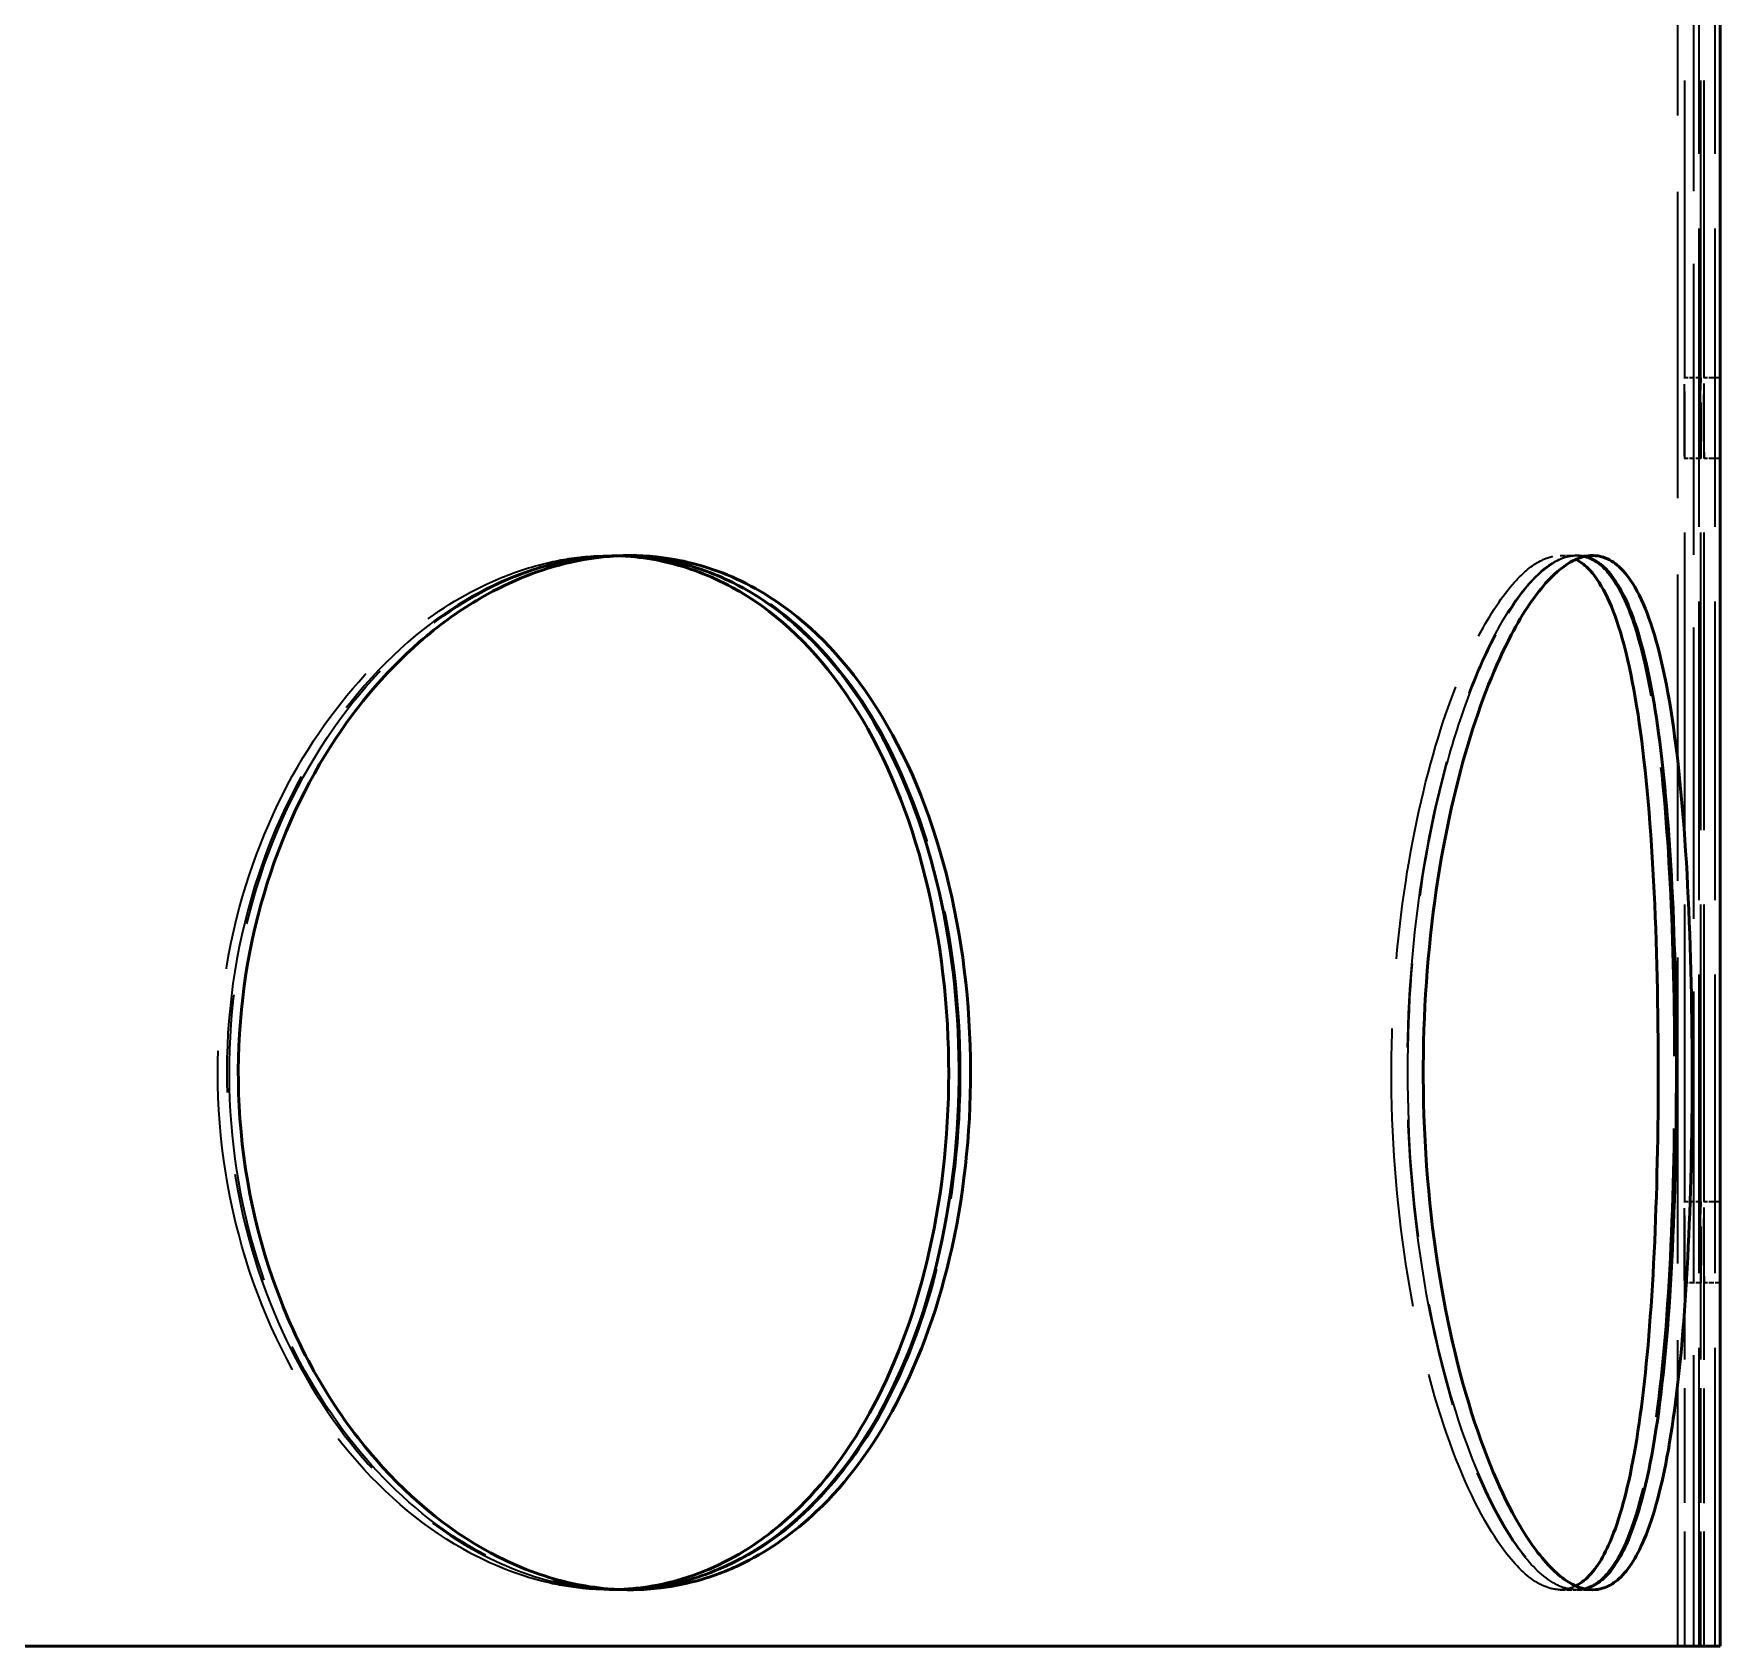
# Model space of a CAD drawing. Header units: millimetres. Extents: x 0 to 2100, y 0 to 1485.
# Drawn here: x 602.7 to 733.1, y 981.1 to 1105.9 of the extents above; entities that cross this region are included whole.
import ezdxf

# ---------------------------------------------------------------- set-up
doc = ezdxf.new("R2010")
doc.units = ezdxf.units.MM
doc.header["$LTSCALE"] = 5
doc.linetypes.add('DASHED', pattern=[0.2067, 0.1654, -0.0413])
doc.layers.add('Hidden (ANSI)', color=7, linetype='DASHED', lineweight=35)
doc.layers.add('Visible (ANSI)', color=7, linetype='Continuous', lineweight=50)

msp = doc.modelspace()

# ---------------------------------------------------------------- linework, layer by layer
at = {"layer": 'Hidden (ANSI)', "ltscale": 27.928047}
for p, q in [((731.449, 981.121), (731.449, 1298.621)), ((732.697, 981.121), (732.697, 1298.621))]:
    msp.add_line(p, q, dxfattribs=at)
at = {"layer": 'Hidden (ANSI)', "ltscale": 27.228491}
msp.add_line((731.053, 981.121), (731.053, 1149.965), dxfattribs=at)
at = {"layer": 'Hidden (ANSI)', "ltscale": 27.861502}
for p, q in [((730.332, 1079.201), (730.332, 1136.791)), ((730.332, 1015.451), (730.332, 1073.041))]:
    msp.add_line(p, q, dxfattribs=at)
at = {"layer": 'Hidden (ANSI)', "ltscale": 27.861986}
for p, q in [((731.582, 1079.2), (731.582, 1136.791)), ((731.582, 1015.45), (731.582, 1073.041))]:
    msp.add_line(p, q, dxfattribs=at)
at = {"layer": 'Hidden (ANSI)', "ltscale": 27.840279}
for p, q in [((731.834, 1079.223), (731.834, 1136.769)), ((731.834, 1015.473), (731.834, 1073.019))]:
    msp.add_line(p, q, dxfattribs=at)
at = {"layer": 'Hidden (ANSI)', "ltscale": 28.645689}
msp.add_line((729.805, 981.121), (729.805, 1129.147), dxfattribs=at)
at = {"layer": 'Hidden (ANSI)', "ltscale": 0.476074}
for p, q in [((731.582, 1079.246), (730.332, 1079.246)), ((733.084, 1079.246), (731.834, 1079.246)), ((731.582, 1072.996), (730.332, 1072.996)), ((733.084, 1072.996), (731.834, 1072.996)), ((647.893, 1065.496), (648.776, 1065.496)), ((720.711, 1065.496), (721.919, 1065.496)), ((722.017, 1065.496), (723.225, 1065.496)), ((731.582, 1015.496), (730.332, 1015.496)), ((733.084, 1015.496), (731.834, 1015.496)), ((731.582, 1009.246), (730.332, 1009.246)), ((733.084, 1009.246), (731.834, 1009.246)), ((647.893, 985.496), (648.776, 985.496)), ((720.711, 985.496), (721.919, 985.496)), ((722.017, 985.496), (723.225, 985.496))]:
    msp.add_line(p, q, dxfattribs=at)
at = {"layer": 'Hidden (ANSI)', "ltscale": 0.394944}
for p, q in [((647.159, 1065.496), (647.893, 1065.496)), ((647.159, 985.496), (647.893, 985.496))]:
    msp.add_line(p, q, dxfattribs=at)
at = {"layer": 'Hidden (ANSI)', "ltscale": 10.730907}
msp.add_line((730.332, 981.121), (730.332, 1009.291), dxfattribs=at)
at = {"layer": 'Hidden (ANSI)', "ltscale": 10.731099}
msp.add_line((731.582, 981.121), (731.582, 1009.291), dxfattribs=at)
at = {"layer": 'Hidden (ANSI)', "ltscale": 10.722552}
msp.add_line((731.834, 981.121), (731.834, 1009.269), dxfattribs=at)
at = {"layer": 'Hidden (ANSI)', "ltscale": 7.479694}
for points, knots in [([(730.324, 1073.419), (730.323, 1073.538), (730.321, 1073.681), (730.318, 1073.976), (730.317, 1074.12), (730.314, 1074.539), (730.312, 1074.831), (730.309, 1075.532), (730.308, 1075.944), (730.309, 1076.737), (730.31, 1077.111), (730.314, 1077.78), (730.316, 1078.074), (730.321, 1078.557), (730.323, 1078.75), (730.326, 1078.963), (730.327, 1079.019), (730.329, 1079.132), (730.33, 1079.181), (730.331, 1079.225), (730.331, 1079.235), (730.331, 1079.245), (730.332, 1079.246), (730.332, 1079.244), (730.332, 1079.24), (730.332, 1079.221), (730.332, 1079.203), (730.332, 1079.111), (730.331, 1078.998), (730.329, 1078.657), (730.328, 1078.413), (730.324, 1077.807), (730.323, 1077.444), (730.32, 1076.662), (730.32, 1076.251), (730.321, 1075.461), (730.322, 1075.09), (730.324, 1074.427), (730.326, 1074.137), (730.329, 1073.661), (730.33, 1073.472), (730.331, 1073.266), (730.331, 1073.213), (730.332, 1073.104), (730.332, 1073.058), (730.332, 1073.015), (730.332, 1073.006), (730.332, 1072.996), (730.332, 1072.995), (730.331, 1072.998), (730.331, 1073.002), (730.331, 1073.021), (730.33, 1073.041), (730.328, 1073.137), (730.326, 1073.255), (730.324, 1073.419)], [-1.5739201, -1.5739201, -1.5739201, -1.5739201, -1.516799, -1.516799, -1.4706791, -1.4706791, -1.3922619, -1.3922619, -1.2935234, -1.2935234, -1.2015037, -1.2015037, -1.1159067, -1.1159067, -1.0378011, -1.0378011, -1.0041542, -1.0041542, -0.9563759, -0.9563759, -0.9330159, -0.9330159, -0.9151052, -0.9151052, -0.8958833, -0.8958833, -0.8662181, -0.8662181, -0.790449, -0.790449, -0.6994733, -0.6994733, -0.6012641, -0.6012641, -0.5028092, -0.5028092, -0.4110297, -0.4110297, -0.3256897, -0.3256897, -0.2479053, -0.2479053, -0.2152511, -0.2152511, -0.168594, -0.168594, -0.1454746, -0.1454746, -0.1276001, -0.1276001, -0.1082714, -0.1082714, -0.0781478, -0.0781478, 0, 0, 0, 0]), ([(731.574, 1073.424), (731.576, 1073.321), (731.577, 1073.235), (731.579, 1073.104), (731.58, 1073.058), (731.581, 1073.015), (731.581, 1073.006), (731.581, 1072.996), (731.582, 1072.995), (731.582, 1072.997), (731.582, 1073.001), (731.582, 1073.016), (731.582, 1073.033), (731.582, 1073.11), (731.582, 1073.201), (731.58, 1073.491), (731.578, 1073.712), (731.575, 1074.275), (731.573, 1074.623), (731.571, 1075.391), (731.57, 1075.805), (731.57, 1076.606), (731.571, 1076.986), (731.574, 1077.673), (731.575, 1077.978), (731.578, 1078.484), (731.579, 1078.689), (731.581, 1078.924), (731.581, 1078.989), (731.582, 1079.119), (731.582, 1079.174), (731.582, 1079.223), (731.582, 1079.234), (731.582, 1079.244), (731.582, 1079.246), (731.581, 1079.245), (731.581, 1079.242), (731.581, 1079.228), (731.58, 1079.214), (731.579, 1079.148), (731.578, 1079.072), (731.574, 1078.812), (731.571, 1078.594), (731.566, 1078.037), (731.564, 1077.696), (731.56, 1076.935), (731.559, 1076.522), (731.559, 1075.716), (731.56, 1075.332), (731.563, 1074.634), (731.565, 1074.324), (731.57, 1073.804), (731.572, 1073.592), (731.574, 1073.424)], [-1.574175, -1.574175, -1.574175, -1.574175, -1.5250256, -1.5250256, -1.4783882, -1.4783882, -1.4553332, -1.4553332, -1.4375318, -1.4375318, -1.4206414, -1.4206414, -1.3927115, -1.3927115, -1.3253657, -1.3253657, -1.237401, -1.237401, -1.1396663, -1.1396663, -1.0400621, -1.0400621, -0.9473249, -0.9473249, -0.8609709, -0.8609709, -0.7819319, -0.7819319, -0.7451662, -0.7451662, -0.6939614, -0.6939614, -0.6699445, -0.6699445, -0.6519862, -0.6519862, -0.6353735, -0.6353735, -0.6088391, -0.6088391, -0.5483068, -0.5483068, -0.4571966, -0.4571966, -0.3597265, -0.3597265, -0.2595799, -0.2595799, -0.1664046, -0.1664046, -0.0795966, -0.0795966, 0, 0, 0, 0]), ([(731.828, 1073.36), (731.827, 1073.474), (731.825, 1073.612), (731.823, 1073.898), (731.821, 1074.038), (731.818, 1074.443), (731.817, 1074.727), (731.814, 1075.418), (731.813, 1075.831), (731.813, 1076.63), (731.814, 1077.01), (731.818, 1077.693), (731.82, 1077.996), (731.824, 1078.498), (731.826, 1078.7), (731.829, 1078.931), (731.83, 1078.994), (731.832, 1079.121), (731.832, 1079.175), (731.833, 1079.223), (731.834, 1079.234), (731.834, 1079.245), (731.834, 1079.246), (731.834, 1079.245), (731.834, 1079.241), (731.834, 1079.224), (731.834, 1079.207), (731.834, 1079.125), (731.833, 1079.028), (731.831, 1078.722), (731.829, 1078.493), (731.826, 1077.916), (731.824, 1077.563), (731.822, 1076.79), (731.821, 1076.377), (731.821, 1075.58), (731.822, 1075.202), (731.825, 1074.523), (731.827, 1074.223), (731.83, 1073.726), (731.831, 1073.526), (731.833, 1073.3), (731.833, 1073.24), (731.834, 1073.117), (731.834, 1073.065), (731.834, 1073.018), (731.834, 1073.007), (731.834, 1072.997), (731.834, 1072.995), (731.834, 1072.997), (731.834, 1073.001), (731.833, 1073.018), (731.833, 1073.036), (731.832, 1073.12), (731.83, 1073.221), (731.828, 1073.36)], [-1.5738944, -1.5738944, -1.5738944, -1.5738944, -1.5157324, -1.5157324, -1.4695878, -1.4695878, -1.3920434, -1.3920434, -1.2926019, -1.2926019, -1.1999991, -1.1999991, -1.1137878, -1.1137878, -1.0349266, -1.0349266, -0.9987315, -0.9987315, -0.9481683, -0.9481683, -0.9242967, -0.9242967, -0.9063761, -0.9063761, -0.8875026, -0.8875026, -0.8590601, -0.8590601, -0.789069, -0.789069, -0.7000469, -0.7000469, -0.6021463, -0.6021463, -0.5029157, -0.5029157, -0.410486, -0.410486, -0.3244552, -0.3244552, -0.2458173, -0.2458173, -0.2103621, -0.2103621, -0.16062, -0.16062, -0.1369193, -0.1369193, -0.119028, -0.119028, -0.1000918, -0.1000918, -0.0713761, -0.0713761, 0, 0, 0, 0]), ([(730.324, 1009.669), (730.323, 1009.788), (730.321, 1009.931), (730.318, 1010.226), (730.317, 1010.37), (730.314, 1010.789), (730.312, 1011.081), (730.309, 1011.782), (730.308, 1012.194), (730.309, 1012.987), (730.31, 1013.361), (730.314, 1014.03), (730.316, 1014.324), (730.321, 1014.807), (730.323, 1015), (730.326, 1015.213), (730.327, 1015.269), (730.329, 1015.382), (730.33, 1015.431), (730.331, 1015.475), (730.331, 1015.485), (730.331, 1015.495), (730.332, 1015.496), (730.332, 1015.494), (730.332, 1015.49), (730.332, 1015.471), (730.332, 1015.453), (730.332, 1015.361), (730.331, 1015.248), (730.329, 1014.907), (730.328, 1014.663), (730.324, 1014.057), (730.323, 1013.694), (730.32, 1012.912), (730.32, 1012.501), (730.321, 1011.711), (730.322, 1011.34), (730.324, 1010.677), (730.326, 1010.387), (730.329, 1009.911), (730.33, 1009.722), (730.331, 1009.516), (730.331, 1009.463), (730.332, 1009.354), (730.332, 1009.308), (730.332, 1009.265), (730.332, 1009.256), (730.332, 1009.246), (730.332, 1009.245), (730.331, 1009.248), (730.331, 1009.252), (730.331, 1009.271), (730.33, 1009.291), (730.328, 1009.387), (730.326, 1009.505), (730.324, 1009.669)], [-1.5739201, -1.5739201, -1.5739201, -1.5739201, -1.516799, -1.516799, -1.4706791, -1.4706791, -1.3922619, -1.3922619, -1.2935234, -1.2935234, -1.2015037, -1.2015037, -1.1159067, -1.1159067, -1.0378011, -1.0378011, -1.0041542, -1.0041542, -0.9563759, -0.9563759, -0.9330159, -0.9330159, -0.9151052, -0.9151052, -0.8958833, -0.8958833, -0.8662181, -0.8662181, -0.790449, -0.790449, -0.6994733, -0.6994733, -0.6012641, -0.6012641, -0.5028092, -0.5028092, -0.4110297, -0.4110297, -0.3256897, -0.3256897, -0.2479053, -0.2479053, -0.2152511, -0.2152511, -0.168594, -0.168594, -0.1454746, -0.1454746, -0.1276001, -0.1276001, -0.1082714, -0.1082714, -0.0781478, -0.0781478, 0, 0, 0, 0]), ([(731.574, 1009.674), (731.576, 1009.571), (731.577, 1009.485), (731.579, 1009.354), (731.58, 1009.308), (731.581, 1009.265), (731.581, 1009.256), (731.581, 1009.246), (731.582, 1009.245), (731.582, 1009.247), (731.582, 1009.251), (731.582, 1009.266), (731.582, 1009.283), (731.582, 1009.36), (731.582, 1009.451), (731.58, 1009.741), (731.578, 1009.962), (731.575, 1010.525), (731.573, 1010.873), (731.571, 1011.641), (731.57, 1012.055), (731.57, 1012.856), (731.571, 1013.236), (731.574, 1013.923), (731.575, 1014.228), (731.578, 1014.734), (731.579, 1014.939), (731.581, 1015.174), (731.581, 1015.239), (731.582, 1015.369), (731.582, 1015.424), (731.582, 1015.473), (731.582, 1015.484), (731.582, 1015.494), (731.582, 1015.496), (731.581, 1015.495), (731.581, 1015.492), (731.581, 1015.478), (731.58, 1015.464), (731.579, 1015.398), (731.578, 1015.322), (731.574, 1015.062), (731.571, 1014.844), (731.566, 1014.287), (731.564, 1013.946), (731.56, 1013.185), (731.559, 1012.772), (731.559, 1011.966), (731.56, 1011.582), (731.563, 1010.884), (731.565, 1010.574), (731.57, 1010.054), (731.572, 1009.842), (731.574, 1009.674)], [-1.574175, -1.574175, -1.574175, -1.574175, -1.5250256, -1.5250256, -1.4783882, -1.4783882, -1.4553332, -1.4553332, -1.4375318, -1.4375318, -1.4206414, -1.4206414, -1.3927115, -1.3927115, -1.3253657, -1.3253657, -1.237401, -1.237401, -1.1396663, -1.1396663, -1.0400621, -1.0400621, -0.9473249, -0.9473249, -0.8609709, -0.8609709, -0.7819319, -0.7819319, -0.7451662, -0.7451662, -0.6939614, -0.6939614, -0.6699445, -0.6699445, -0.6519862, -0.6519862, -0.6353735, -0.6353735, -0.6088391, -0.6088391, -0.5483068, -0.5483068, -0.4571966, -0.4571966, -0.3597265, -0.3597265, -0.2595799, -0.2595799, -0.1664046, -0.1664046, -0.0795966, -0.0795966, 0, 0, 0, 0]), ([(731.828, 1009.61), (731.827, 1009.724), (731.825, 1009.862), (731.823, 1010.148), (731.821, 1010.288), (731.818, 1010.693), (731.817, 1010.977), (731.814, 1011.668), (731.813, 1012.081), (731.813, 1012.88), (731.814, 1013.26), (731.818, 1013.943), (731.82, 1014.246), (731.824, 1014.748), (731.826, 1014.95), (731.829, 1015.181), (731.83, 1015.244), (731.832, 1015.371), (731.832, 1015.425), (731.833, 1015.473), (731.834, 1015.484), (731.834, 1015.495), (731.834, 1015.496), (731.834, 1015.495), (731.834, 1015.491), (731.834, 1015.474), (731.834, 1015.457), (731.834, 1015.375), (731.833, 1015.278), (731.831, 1014.972), (731.829, 1014.743), (731.826, 1014.166), (731.824, 1013.813), (731.822, 1013.04), (731.821, 1012.627), (731.821, 1011.83), (731.822, 1011.452), (731.825, 1010.773), (731.827, 1010.473), (731.83, 1009.976), (731.831, 1009.776), (731.833, 1009.55), (731.833, 1009.49), (731.834, 1009.367), (731.834, 1009.315), (731.834, 1009.268), (731.834, 1009.257), (731.834, 1009.247), (731.834, 1009.245), (731.834, 1009.247), (731.834, 1009.251), (731.833, 1009.268), (731.833, 1009.286), (731.832, 1009.37), (731.83, 1009.471), (731.828, 1009.61)], [-1.5738944, -1.5738944, -1.5738944, -1.5738944, -1.5157324, -1.5157324, -1.4695878, -1.4695878, -1.3920434, -1.3920434, -1.2926019, -1.2926019, -1.1999991, -1.1999991, -1.1137878, -1.1137878, -1.0349266, -1.0349266, -0.9987315, -0.9987315, -0.9481683, -0.9481683, -0.9242967, -0.9242967, -0.9063761, -0.9063761, -0.8875026, -0.8875026, -0.8590601, -0.8590601, -0.789069, -0.789069, -0.7000469, -0.7000469, -0.6021463, -0.6021463, -0.5029157, -0.5029157, -0.410486, -0.410486, -0.3244552, -0.3244552, -0.2458173, -0.2458173, -0.2103621, -0.2103621, -0.16062, -0.16062, -0.1369193, -0.1369193, -0.119028, -0.119028, -0.1000918, -0.1000918, -0.0713761, -0.0713761, 0, 0, 0, 0])]:
    msp.add_open_spline(points, degree=3, knots=knots, dxfattribs=at)
at = {"layer": 'Hidden (ANSI)', "ltscale": 3.278419}
for points in [[(733.084, 1079.222), (733.084, 1079.231), (733.084, 1079.237), (733.084, 1079.245), (733.084, 1079.247), (733.084, 1079.244), (733.084, 1079.241), (733.083, 1079.225), (733.083, 1079.209), (733.082, 1079.132), (733.08, 1079.041), (733.077, 1078.751), (733.074, 1078.53), (733.069, 1077.968), (733.067, 1077.62), (733.064, 1076.852), (733.063, 1076.438), (733.063, 1075.637), (733.064, 1075.257), (733.067, 1074.57), (733.07, 1074.265), (733.074, 1073.759), (733.076, 1073.554), (733.078, 1073.393)], [(733.084, 1015.472), (733.084, 1015.481), (733.084, 1015.487), (733.084, 1015.495), (733.084, 1015.497), (733.084, 1015.494), (733.084, 1015.491), (733.083, 1015.475), (733.083, 1015.459), (733.082, 1015.382), (733.08, 1015.291), (733.077, 1015.001), (733.074, 1014.78), (733.069, 1014.218), (733.067, 1013.87), (733.064, 1013.102), (733.063, 1012.688), (733.063, 1011.887), (733.064, 1011.507), (733.067, 1010.82), (733.07, 1010.515), (733.074, 1010.009), (733.076, 1009.804), (733.078, 1009.643)]]:
    msp.add_open_spline(points, degree=3, knots=[-0.69012171, -0.69012171, -0.69012171, -0.69012171, -0.67313885, -0.67313885, -0.65543642, -0.65543642, -0.63862101, -0.63862101, -0.61076732, -0.61076732, -0.5433703, -0.5433703, -0.45547943, -0.45547943, -0.35775197, -0.35775197, -0.25813573, -0.25813573, -0.16539174, -0.16539174, -0.079035, -0.079035, 0, 0, 0, 0], dxfattribs=at)
at = {"layer": 'Hidden (ANSI)', "ltscale": 0.145312}
for points in [[(733.084, 1072.996), (733.084, 1072.996), (733.084, 1072.996), (733.084, 1072.997), (733.084, 1073.002), (733.084, 1073.012), (733.084, 1073.015), (733.084, 1073.019)], [(733.084, 1009.246), (733.084, 1009.246), (733.084, 1009.246), (733.084, 1009.247), (733.084, 1009.252), (733.084, 1009.262), (733.084, 1009.265), (733.084, 1009.269)]]:
    msp.add_open_spline(points, degree=3, knots=[-1.446684413, -1.446684413, -1.446684413, -1.446684413, -1.442671305, -1.442671305, -1.423559444, -1.423559444, -1.416142839, -1.416142839, -1.416142839, -1.416142839], dxfattribs=at)
at = {"layer": 'Hidden (ANSI)', "ltscale": 30.987816}
msp.add_open_spline([(647.965, 985.512), (647.749, 985.503), (647.531, 985.498), (646.637, 985.491), (645.956, 985.52), (644.332, 985.672), (643.387, 985.825), (640.427, 986.51), (638.425, 987.27), (633.101, 990.111), (629.925, 992.726), (624.191, 999.525), (621.737, 1003.738), (618.188, 1013.179), (617.148, 1018.327), (616.752, 1028.573), (617.318, 1033.559), (619.798, 1042.732), (621.609, 1046.874), (626.02, 1053.886), (628.517, 1056.787), (633.302, 1060.843), (635.458, 1062.241), (638.904, 1063.86), (640.144, 1064.325), (642.483, 1064.986), (643.577, 1065.208), (645.392, 1065.431), (646.112, 1065.481), (647.209, 1065.499), (647.588, 1065.495), (647.965, 1065.479)], degree=3, knots=[-18.3781716, -18.3781716, -18.3781716, -18.3781716, -18.3041691, -18.3041691, -18.0740725, -18.0740725, -17.7562376, -17.7562376, -17.077689, -17.077689, -15.9043512, -15.9043512, -14.6579755, -14.6579755, -13.3953372, -13.3953372, -12.1966064, -12.1966064, -11.0698748, -11.0698748, -10.0342261, -10.0342261, -9.2693169, -9.2693169, -8.8484434, -8.8484434, -8.4804559, -8.4804559, -8.2372891, -8.2372891, -8.1084472, -8.1084472, -8.1084472, -8.1084472], dxfattribs=at)
at = {"layer": 'Hidden (ANSI)', "ltscale": 30.737701}
msp.add_open_spline([(648.334, 1065.491), (648.014, 1065.498), (647.693, 1065.497), (646.638, 1065.47), (645.902, 1065.411), (644.002, 1065.156), (642.838, 1064.901), (638.605, 1063.616), (635.598, 1062.006), (629.593, 1057.252), (626.707, 1053.961), (621.798, 1045.945), (619.89, 1041.215), (617.657, 1031.17), (617.333, 1025.966), (618.279, 1015.992), (619.446, 1011.306), (622.905, 1002.975), (625.091, 999.341), (629.987, 993.449), (632.601, 991.126), (637.613, 987.953), (639.931, 986.913), (643.346, 985.976), (644.417, 985.766), (646.201, 985.554), (646.914, 985.507), (647.862, 985.494), (648.098, 985.495), (648.334, 985.501)], degree=3, knots=[-18.356648, -18.356648, -18.356648, -18.356648, -18.2478025, -18.2478025, -17.9999333, -17.9999333, -17.608957, -17.608957, -16.5722698, -16.5722698, -15.3884309, -15.3884309, -14.1277511, -14.1277511, -12.8857422, -12.8857422, -11.7173937, -11.7173937, -10.6268999, -10.6268999, -9.6393671, -9.6393671, -8.8489626, -8.8489626, -8.4894401, -8.4894401, -8.2488391, -8.2488391, -8.1686521, -8.1686521, -8.1686521, -8.1686521], dxfattribs=at)
at = {"layer": 'Hidden (ANSI)', "ltscale": 27.053295}
msp.add_open_spline([(663.209, 992.313), (665.089, 994.256), (666.763, 996.566), (669.385, 1001.32), (670.403, 1003.647), (672.731, 1010.443), (673.685, 1015.164), (674.511, 1025.074), (674.348, 1030.172), (672.913, 1039.711), (671.716, 1044.092), (668.496, 1051.661), (666.561, 1054.864), (662.387, 1059.699), (660.271, 1061.484), (656.232, 1063.811), (654.395, 1064.542), (651.61, 1065.192), (650.716, 1065.335), (649.143, 1065.477), (648.467, 1065.503), (647.081, 1065.485), (646.37, 1065.439), (644.594, 1065.229), (643.53, 1065.021), (639.9, 1064.029), (637.367, 1062.852), (631.807, 1059.129), (628.902, 1056.307), (623.624, 1049.099), (621.398, 1044.634), (618.411, 1034.84), (617.692, 1029.603), (617.929, 1019.406), (618.782, 1014.545), (621.735, 1005.739), (623.73, 1001.824), (628.388, 995.323), (630.95, 992.689), (635.563, 989.256), (637.482, 988.146), (641.018, 986.646), (642.613, 986.159), (645.048, 985.701), (645.885, 985.594), (647.389, 985.495), (648.055, 985.485), (649.461, 985.532), (650.198, 985.599), (652.121, 985.885), (653.294, 986.172), (657.649, 987.677), (660.608, 989.625), (663.209, 992.313)], degree=3, knots=[-20.1712403, -20.1712403, -20.1712403, -20.1712403, -19.3345411, -19.3345411, -18.6527443, -18.6527443, -17.4672367, -17.4672367, -16.25208, -16.25208, -15.1079018, -15.1079018, -14.0490152, -14.0490152, -13.168417, -13.168417, -12.4983741, -12.4983741, -12.1882834, -12.1882834, -11.9580849, -11.9580849, -11.7179201, -11.7179201, -11.360027, -11.360027, -10.493843, -10.493843, -9.3680255, -9.3680255, -8.1131573, -8.1131573, -6.8497119, -6.8497119, -5.6651071, -5.6651071, -4.5547324, -4.5547324, -3.540861, -3.540861, -2.8696468, -2.8696468, -2.3320186, -2.3320186, -2.0502012, -2.0502012, -1.8241778, -1.8241778, -1.5711314, -1.5711314, -1.1578405, -1.1578405, 0, 0, 0, 0], dxfattribs=at)
at = {"layer": 'Hidden (ANSI)', "ltscale": 27.053684}
msp.add_open_spline([(715.583, 1059.209), (714.664, 1057.436), (713.781, 1055.327), (712.319, 1050.983), (711.718, 1048.857), (710.281, 1042.664), (709.604, 1038.353), (708.808, 1028.826), (708.77, 1023.66), (709.442, 1013.861), (710.101, 1009.304), (711.875, 1001.302), (712.941, 997.857), (715.186, 992.362), (716.331, 990.236), (718.364, 987.466), (719.241, 986.598), (720.464, 985.847), (720.831, 985.686), (721.448, 985.525), (721.703, 985.493), (722.206, 985.499), (722.454, 985.539), (723.047, 985.724), (723.385, 985.909), (724.456, 986.764), (725.129, 987.748), (726.616, 991.113), (727.323, 993.916), (728.462, 1001.067), (728.863, 1005.45), (729.389, 1015.156), (729.508, 1020.393), (729.502, 1030.637), (729.392, 1035.54), (728.932, 1044.466), (728.6, 1048.455), (727.686, 1055.12), (727.132, 1057.839), (725.966, 1061.464), (725.429, 1062.661), (724.354, 1064.271), (723.84, 1064.79), (723.01, 1065.276), (722.719, 1065.388), (722.184, 1065.494), (721.942, 1065.507), (721.424, 1065.464), (721.147, 1065.401), (720.413, 1065.13), (719.949, 1064.858), (718.19, 1063.457), (716.86, 1061.672), (715.583, 1059.209)], degree=3, knots=[-20.1714405, -20.1714405, -20.1714405, -20.1714405, -19.3792339, -19.3792339, -18.7355171, -18.7355171, -17.6268459, -17.6268459, -16.3970456, -16.3970456, -15.2392979, -15.2392979, -14.1625845, -14.1625845, -13.193136, -13.193136, -12.45562, -12.45562, -12.1320698, -12.1320698, -11.8992183, -11.8992183, -11.6627344, -11.6627344, -11.3217983, -11.3217983, -10.5394353, -10.5394353, -9.3716483, -9.3716483, -8.1191102, -8.1191102, -6.8497902, -6.8497902, -5.6609044, -5.6609044, -4.5451171, -4.5451171, -3.5240135, -3.5240135, -2.823543, -2.823543, -2.2668864, -2.2668864, -1.9807612, -1.9807612, -1.7541756, -1.7541756, -1.503514, -1.503514, -1.1006446, -1.1006446, 0, 0, 0, 0], dxfattribs=at)
at = {"layer": 'Hidden (ANSI)', "ltscale": 10.483254}
msp.add_open_spline([(714.4, 1059.262), (715.308, 1061.003), (716.244, 1062.405), (717.856, 1064.194), (718.533, 1064.748), (719.522, 1065.261), (719.849, 1065.379), (720.421, 1065.491), (720.668, 1065.507), (721.175, 1065.468), (721.435, 1065.407), (721.767, 1065.274), (721.845, 1065.239), (721.922, 1065.2)], degree=3, knots=[-20.1757803, -20.1757803, -20.1757803, -20.1757803, -19.3945619, -19.3945619, -18.8192123, -18.8192123, -18.5282199, -18.5282199, -18.3001686, -18.3001686, -18.0503443, -18.0503443, -17.972752, -17.972752, -17.972752, -17.972752], dxfattribs=at)
at = {"layer": 'Hidden (ANSI)', "ltscale": 9.445492}
msp.add_open_spline([(722.612, 1065.428), (722.585, 1065.434), (722.559, 1065.44), (722.293, 1065.493), (722.049, 1065.507), (721.527, 1065.466), (721.249, 1065.403), (720.512, 1065.137), (720.048, 1064.869), (718.299, 1063.498), (716.98, 1061.758), (715.712, 1059.357)], degree=3, knots=[-1.9863269, -1.9863269, -1.9863269, -1.9863269, -1.9609236, -1.9609236, -1.7342803, -1.7342803, -1.4843961, -1.4843961, -1.084566, -1.084566, 0, 0, 0, 0], dxfattribs=at)
at = {"layer": 'Hidden (ANSI)', "ltscale": 26.133713}
msp.add_open_spline([(721.922, 985.792), (721.788, 985.724), (721.652, 985.667), (721.27, 985.544), (721.02, 985.501), (720.518, 985.491), (720.266, 985.521), (719.658, 985.674), (719.297, 985.828), (718.114, 986.537), (717.273, 987.346), (715.037, 990.294), (713.656, 992.932), (711.078, 999.776), (709.926, 1004.018), (708.252, 1013.5), (707.756, 1018.658), (707.596, 1028.9), (707.891, 1033.874), (709.117, 1043.009), (709.997, 1047.128), (712.06, 1054.085), (713.199, 1056.958), (714.4, 1059.262)], degree=3, knots=[-8.6633118, -8.6633118, -8.6633118, -8.6633118, -8.5289635, -8.5289635, -8.2902546, -8.2902546, -8.059911, -8.059911, -7.7412154, -7.7412154, -7.0328309, -7.0328309, -5.8657277, -5.8657277, -4.6181174, -4.6181174, -3.3556375, -3.3556375, -2.1585014, -2.1585014, -1.0334112, -1.0334112, 0, 0, 0, 0], dxfattribs=at)
at = {"layer": 'Hidden (ANSI)', "ltscale": 25.562071}
msp.add_open_spline([(715.712, 1059.357), (714.783, 1057.598), (713.89, 1055.5), (712.411, 1051.175), (711.803, 1049.058), (710.349, 1042.897), (709.659, 1038.605), (708.836, 1029.097), (708.783, 1023.926), (709.434, 1014.107), (710.086, 1009.534), (711.854, 1001.493), (712.92, 998.025), (715.175, 992.483), (716.327, 990.335), (718.389, 987.511), (719.286, 986.621), (720.535, 985.855), (720.907, 985.69), (721.533, 985.527), (721.79, 985.493), (722.235, 985.498), (722.425, 985.52), (722.612, 985.563)], degree=3, knots=[-20.1717463, -20.1717463, -20.1717463, -20.1717463, -19.3770608, -19.3770608, -18.7332165, -18.7332165, -17.6266585, -17.6266585, -16.3956584, -16.3956584, -15.236682, -15.236682, -14.1581658, -14.1581658, -13.1863506, -13.1863506, -12.4381247, -12.4381247, -12.1125688, -12.1125688, -11.8793804, -11.8793804, -11.7013295, -11.7013295, -11.7013295, -11.7013295], dxfattribs=at)
at = {"layer": 'Visible (ANSI)'}
for p, q in [((733.084, 1079.222), (733.084, 1136.769)), ((733.084, 1015.472), (733.084, 1073.019)), ((733.084, 981.121), (733.084, 1009.269))]:
    msp.add_line(p, q, dxfattribs=at)
for points, knots in [([(733.084, 1073.019), (733.084, 1073.03), (733.084, 1073.046), (733.084, 1073.132), (733.083, 1073.247), (733.081, 1073.594), (733.079, 1073.841), (733.075, 1074.45), (733.074, 1074.814), (733.071, 1075.598), (733.071, 1076.009), (733.072, 1076.798), (733.073, 1077.168), (733.075, 1077.828), (733.077, 1078.117), (733.08, 1078.589), (733.082, 1078.777), (733.083, 1078.981), (733.083, 1079.033), (733.084, 1079.139), (733.084, 1079.185), (733.084, 1079.216), (733.084, 1079.219), (733.084, 1079.222)], [-1.41614284, -1.41614284, -1.41614284, -1.41614284, -1.39385069, -1.39385069, -1.31695711, -1.31695711, -1.22577857, -1.22577857, -1.12753187, -1.12753187, -1.02918813, -1.02918813, -0.93750762, -0.93750762, -0.85228025, -0.85228025, -0.77465323, -0.77465323, -0.74227632, -0.74227632, -0.69603651, -0.69603651, -0.69012171, -0.69012171, -0.69012171, -0.69012171]), ([(733.078, 1073.393), (733.079, 1073.303), (733.08, 1073.228), (733.082, 1073.104), (733.083, 1073.058), (733.083, 1073.015), (733.084, 1073.006), (733.084, 1072.997), (733.084, 1072.996), (733.084, 1072.996)], [-1.57418098, -1.57418098, -1.57418098, -1.57418098, -1.52995252, -1.52995252, -1.4833587, -1.4833587, -1.46038498, -1.46038498, -1.44668441, -1.44668441, -1.44668441, -1.44668441]), ([(632.515, 1058.819), (633.929, 1060.051), (635.407, 1061.126), (639.143, 1063.352), (641.436, 1064.307), (644.735, 1065.117), (645.719, 1065.289), (647.395, 1065.46), (648.087, 1065.496), (649.457, 1065.496), (650.134, 1065.461), (651.763, 1065.293), (652.709, 1065.124), (655.702, 1064.359), (657.681, 1063.495), (662.512, 1060.428), (665.15, 1057.763), (669.78, 1050.864), (671.664, 1046.582), (674.3, 1037.043), (675.016, 1031.87), (675.19, 1021.632), (674.711, 1016.676), (672.709, 1007.594), (671.267, 1003.509), (667.652, 996.63), (665.571, 993.798), (661.47, 989.906), (659.609, 988.584), (656.536, 987.051), (655.409, 986.608), (653.242, 985.979), (652.211, 985.768), (650.469, 985.555), (649.767, 985.508), (648.386, 985.488), (647.709, 985.513), (646.135, 985.648), (645.238, 985.785), (642.417, 986.397), (640.502, 987.082), (635.202, 989.75), (631.962, 992.314), (626.125, 999.016), (623.621, 1003.167), (619.948, 1012.52), (618.836, 1017.645), (618.298, 1027.894), (618.798, 1032.904), (621.169, 1042.153), (622.936, 1046.343), (627.288, 1053.465), (629.769, 1056.426), (632.515, 1058.819)], [-20.1736651, -20.1736651, -20.1736651, -20.1736651, -19.6379969, -19.6379969, -18.8591283, -18.8591283, -18.5285352, -18.5285352, -18.2949709, -18.2949709, -18.0641508, -18.0641508, -17.735548, -17.735548, -17.0078551, -17.0078551, -15.8512647, -15.8512647, -14.6023633, -14.6023633, -13.3397722, -13.3397722, -12.1446642, -12.1446642, -11.022208, -11.022208, -9.9923355, -9.9923355, -9.2510476, -9.2510476, -8.8406701, -8.8406701, -8.4807018, -8.4807018, -8.2406965, -8.2406965, -8.0118114, -8.0118114, -7.7104871, -7.7104871, -7.0636549, -7.0636549, -5.8787069, -5.8787069, -4.6349259, -4.6349259, -3.3722247, -3.3722247, -2.1703955, -2.1703955, -1.0402145, -1.0402145, 0, 0, 0, 0]), ([(647.965, 1065.479), (648.263, 1065.467), (648.559, 1065.449), (649.73, 1065.348), (650.597, 1065.214), (653.263, 1064.614), (655.014, 1063.949), (659.809, 1061.324), (662.607, 1058.767), (667.465, 1052.08), (669.445, 1047.941), (672.309, 1038.607), (673.149, 1033.487), (673.576, 1023.239), (673.216, 1018.225), (671.43, 1008.96), (670.081, 1004.759), (666.617, 997.613), (664.591, 994.64), (662.246, 992.235)], [-8.1084472, -8.1084472, -8.1084472, -8.1084472, -8.0070745, -8.0070745, -7.7064792, -7.7064792, -7.0704517, -7.0704517, -5.8809025, -5.8809025, -4.6374839, -4.6374839, -3.3748899, -3.3748899, -2.1724971, -2.1724971, -1.0414267, -1.0414267, 0, 0, 0, 0]), ([(662.879, 1058.89), (661.001, 1060.785), (658.938, 1062.302), (655.18, 1064.175), (653.566, 1064.737), (651.072, 1065.258), (650.228, 1065.377), (649.03, 1065.466), (648.682, 1065.483), (648.334, 1065.491)], [-20.1752004, -20.1752004, -20.1752004, -20.1752004, -19.3471874, -19.3471874, -18.766458, -18.766458, -18.4750634, -18.4750634, -18.356648, -18.356648, -18.356648, -18.356648]), ([(716.922, 1059.357), (717.852, 1061.117), (718.81, 1062.524), (720.428, 1064.263), (721.088, 1064.787), (722.06, 1065.275), (722.383, 1065.387), (722.951, 1065.493), (723.197, 1065.507), (723.706, 1065.466), (723.967, 1065.404), (724.629, 1065.138), (725.02, 1064.872), (726.405, 1063.507), (727.27, 1061.771), (728.778, 1056.735), (729.378, 1053.336), (730.297, 1045.143), (730.593, 1040.356), (730.918, 1030.264), (730.951, 1025.071), (730.778, 1015.161), (730.586, 1010.524), (729.953, 1002.319), (729.532, 998.757), (728.451, 993.019), (727.823, 990.774), (726.451, 987.714), (725.757, 986.721), (724.664, 985.885), (724.329, 985.71), (723.74, 985.534), (723.491, 985.497), (722.988, 985.495), (722.735, 985.528), (722.112, 985.691), (721.74, 985.856), (720.533, 986.597), (719.68, 987.431), (717.434, 990.43), (716.058, 993.08), (713.488, 999.949), (712.341, 1004.21), (710.683, 1013.72), (710.199, 1018.885), (710.061, 1029.124), (710.368, 1034.089), (711.612, 1043.198), (712.499, 1047.3), (714.574, 1054.219), (715.717, 1057.072), (716.922, 1059.357)], [-20.1752457, -20.1752457, -20.1752457, -20.1752457, -19.379963, -19.379963, -18.8210317, -18.8210317, -18.5352102, -18.5352102, -18.30957, -18.30957, -18.0606547, -18.0606547, -17.6620224, -17.6620224, -16.5780376, -16.5780376, -15.3842021, -15.3842021, -14.1227686, -14.1227686, -12.8853355, -12.8853355, -11.7210891, -11.7210891, -10.6360492, -10.6360492, -9.6557378, -9.6557378, -8.8597877, -8.8597877, -8.5261123, -8.5261123, -8.2919703, -8.2919703, -8.061873, -8.061873, -7.736493, -7.736493, -7.0235241, -7.0235241, -5.862335, -5.862335, -4.6140322, -4.6140322, -3.3516472, -3.3516472, -2.1556314, -2.1556314, -1.0317994, -1.0317994, 0, 0, 0, 0]), ([(721.922, 1065.2), (722.239, 1065.039), (722.546, 1064.812), (723.821, 1063.553), (724.66, 1061.88), (726.144, 1056.984), (726.741, 1053.634), (727.659, 1045.523), (727.956, 1040.763), (728.288, 1030.693), (728.326, 1025.496), (728.17, 1015.556), (727.989, 1010.896), (727.383, 1002.63), (726.976, 999.033), (725.924, 993.22), (725.31, 990.937), (723.969, 987.831), (723.295, 986.819), (722.342, 986.037), (722.135, 985.9), (721.922, 985.792)], [-17.972752, -17.972752, -17.972752, -17.972752, -17.6540633, -17.6540633, -16.5948543, -16.5948543, -15.4050129, -15.4050129, -14.1439086, -14.1439086, -12.9045988, -12.9045988, -11.7383755, -11.7383755, -10.6504136, -10.6504136, -9.6661751, -9.6661751, -8.8767659, -8.8767659, -8.6633118, -8.6633118, -8.6633118, -8.6633118]), ([(722.612, 985.563), (722.673, 985.577), (722.733, 985.593), (723.144, 985.719), (723.483, 985.9), (724.553, 986.736), (725.225, 987.694), (726.723, 990.99), (727.441, 993.753), (728.605, 1000.835), (729.018, 1005.194), (729.563, 1014.874), (729.689, 1020.112), (729.692, 1030.371), (729.583, 1035.285), (729.125, 1044.245), (728.791, 1048.254), (727.874, 1054.964), (727.317, 1057.706), (726.138, 1061.386), (725.592, 1062.608), (724.497, 1064.249), (723.974, 1064.779), (723.154, 1065.257), (722.886, 1065.365), (722.612, 1065.428)], [-11.7013295, -11.7013295, -11.7013295, -11.7013295, -11.643506, -11.643506, -11.3050934, -11.3050934, -10.5344439, -10.5344439, -9.3723945, -9.3723945, -8.1207026, -8.1207026, -6.8492498, -6.8492498, -5.6589505, -5.6589505, -4.5418065, -4.5418065, -3.5190007, -3.5190007, -2.8101574, -2.8101574, -2.248157, -2.248157, -1.9863269, -1.9863269, -1.9863269, -1.9863269]), ([(648.334, 985.501), (648.775, 985.51), (649.214, 985.535), (650.538, 985.653), (651.416, 985.792), (654.149, 986.418), (655.953, 987.121), (660.767, 989.83), (663.539, 992.407), (668.364, 999.132), (670.332, 1003.297), (673.162, 1012.671), (673.982, 1017.803), (674.363, 1028.052), (673.98, 1033.057), (672.147, 1042.289), (670.777, 1046.468), (667.276, 1053.564), (665.236, 1056.511), (662.879, 1058.89)], [-8.1686521, -8.1686521, -8.1686521, -8.1686521, -8.0187276, -8.0187276, -7.714859, -7.714859, -7.0593346, -7.0593346, -5.8767725, -5.8767725, -4.6324516, -4.6324516, -3.3696479, -3.3696479, -2.1684297, -2.1684297, -1.0390816, -1.0390816, 0, 0, 0, 0]), ([(733.084, 1009.269), (733.084, 1009.28), (733.084, 1009.296), (733.084, 1009.382), (733.083, 1009.497), (733.081, 1009.844), (733.079, 1010.091), (733.075, 1010.7), (733.074, 1011.064), (733.071, 1011.848), (733.071, 1012.259), (733.072, 1013.048), (733.073, 1013.418), (733.075, 1014.078), (733.077, 1014.367), (733.08, 1014.839), (733.082, 1015.027), (733.083, 1015.231), (733.083, 1015.283), (733.084, 1015.389), (733.084, 1015.435), (733.084, 1015.466), (733.084, 1015.469), (733.084, 1015.472)], [-1.41614284, -1.41614284, -1.41614284, -1.41614284, -1.39385069, -1.39385069, -1.31695711, -1.31695711, -1.22577857, -1.22577857, -1.12753187, -1.12753187, -1.02918813, -1.02918813, -0.93750762, -0.93750762, -0.85228025, -0.85228025, -0.77465323, -0.77465323, -0.74227632, -0.74227632, -0.69603651, -0.69603651, -0.69012171, -0.69012171, -0.69012171, -0.69012171]), ([(733.078, 1009.643), (733.079, 1009.553), (733.08, 1009.478), (733.082, 1009.354), (733.083, 1009.308), (733.083, 1009.265), (733.084, 1009.256), (733.084, 1009.247), (733.084, 1009.246), (733.084, 1009.246)], [-1.57418098, -1.57418098, -1.57418098, -1.57418098, -1.52995252, -1.52995252, -1.4833587, -1.4833587, -1.46038498, -1.46038498, -1.44668441, -1.44668441, -1.44668441, -1.44668441]), ([(662.246, 992.235), (661.135, 991.095), (659.958, 990.088), (656.74, 987.838), (654.62, 986.825), (651.417, 985.935), (650.419, 985.74), (648.929, 985.569), (648.448, 985.532), (647.965, 985.512)], [-20.1743121, -20.1743121, -20.1743121, -20.1743121, -19.6809293, -19.6809293, -18.8914883, -18.8914883, -18.5429572, -18.5429572, -18.3781716, -18.3781716, -18.3781716, -18.3781716]), ([(159.309, 981.121), (159.309, 981.121), (159.365, 981.121), (159.478, 981.121), (160.662, 981.121), (168.087, 981.121), (181.285, 981.121), (194.482, 981.121), (213.444, 981.121), (236.972, 981.121), (260.499, 981.121), (288.579, 981.121), (319.43, 981.121), (350.282, 981.121), (383.889, 981.121), (418.119, 981.121), (452.349, 981.121), (487.185, 981.121), (520.414, 981.121), (553.642, 981.121), (585.247, 981.121), (613.22, 981.121), (641.193, 981.121), (665.518, 981.121), (684.65, 981.121), (703.783, 981.121), (717.711, 981.121), (725.548, 981.121), (730.555, 981.121), (733.084, 981.121), (733.084, 981.121)], [3.2029446, 3.2029446, 3.2029446, 3.2029446, 3.2371753, 3.2371753, 3.2371753, 3.5968614, 3.5968614, 3.5968614, 3.9565475, 3.9565475, 3.9565475, 4.3162337, 4.3162337, 4.3162337, 4.6759198, 4.6759198, 4.6759198, 5.035606, 5.035606, 5.035606, 5.3952921, 5.3952921, 5.3952921, 5.7549783, 5.7549783, 5.7549783, 6.1146644, 6.1146644, 6.1146644, 6.3444432, 6.3444432, 6.3444432, 6.3444432])]:
    msp.add_open_spline(points, degree=3, knots=knots, dxfattribs=at)

doc.saveas('drawing.dxf')
